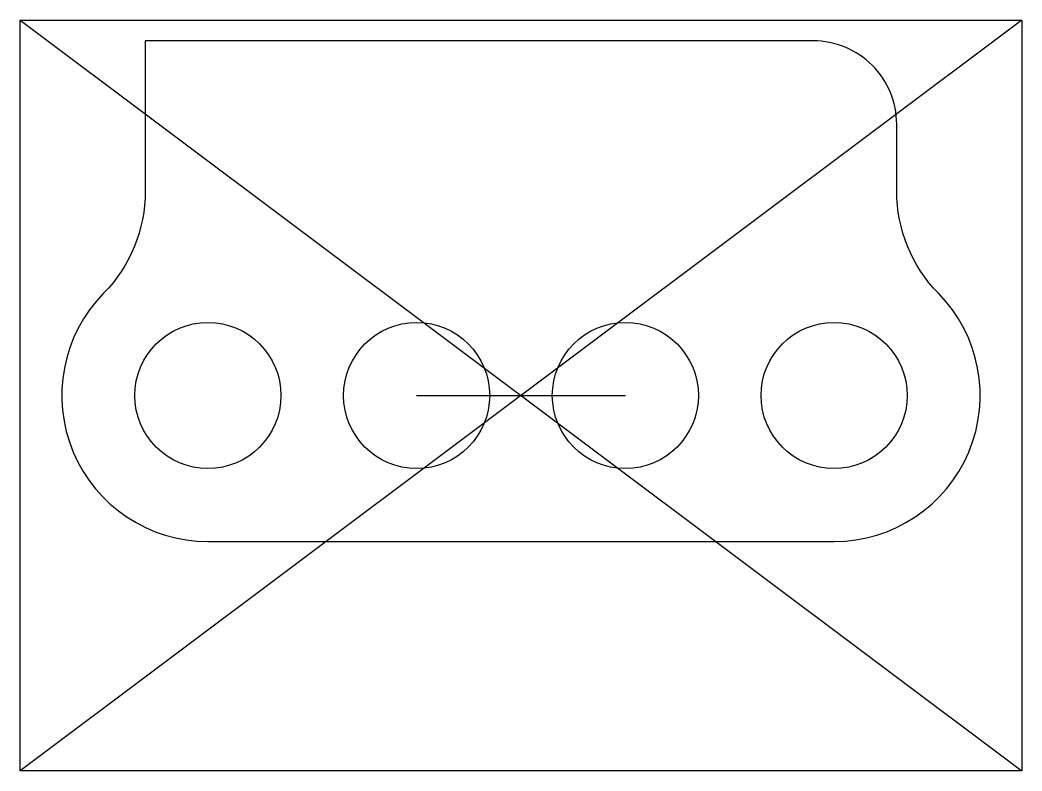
# Model space of a CAD drawing. Header units: millimetres. Extents: x -73 to -49, y 5.5 to 23.5.
import ezdxf

# ---------------------------------------------------------------- set-up
doc = ezdxf.new("R2010")
doc.units = ezdxf.units.MM
doc.layers.get('0').update_dxf_attribs({"linetype": 'CONTINUOUS'})

msp = doc.modelspace()

# ---------------------------------------------------------------- linework, layer by layer
for p, q in [((-73, 23.5), (-49, 5.5)), ((-49, 23.5), (-73, 5.5)), ((-63.5, 14.5), (-58.5, 14.5))]:
    msp.add_line(p, q)
msp.add_lwpolyline([(-73, 23.5), (-49, 23.5), (-49, 5.5), (-73, 5.5)], close=True)
msp.add_lwpolyline([(-52, 19.399), (-52, 21, 0.414214), (-54, 23), (-70, 23), (-70, 19.399, -0.196262), (-71, 16.949, 0.664495), (-68.5, 11), (-53.5, 11, 0.664495), (-51, 16.949, -0.196262)], format="xyb", close=True)
for centre in [(-68.5, 14.5), (-63.5, 14.5), (-58.5, 14.5), (-53.5, 14.5)]:
    msp.add_circle(centre, 1.75)

doc.saveas('drawing.dxf')
